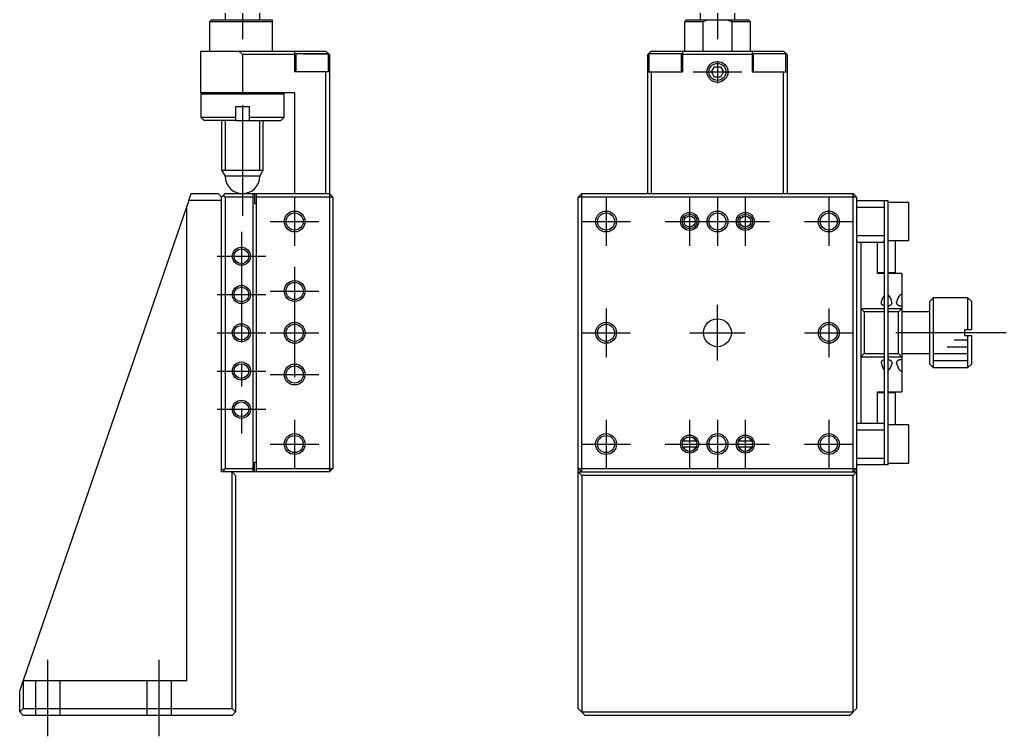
# Model space of a CAD drawing. Extents: x 0 to 309, y -8 to 267.
# Drawn here: x 0 to 141.8, y 68.7 to 171.8 of the extents above; entities that cross this region are included whole.
import ezdxf

# ---------------------------------------------------------------- set-up
doc = ezdxf.new("R2010")
doc.units = 0
doc.header["$LTSCALE"] = 0.5
doc.linetypes.add('CENTER', pattern=[50.8, 31.75, -6.35, 6.35, -6.35])
doc.linetypes.add('DASHED', pattern=[19.05, 12.7, -6.35])
for name, color, linetype in [('MSM_CENTER', 1, 'CENTER'), ('MSM_CONTINUOUS', 7, 'CONTINUOUS'), ('MSM_DASHED', 4, 'DASHED'), ('MSM_NARROW', 5, 'CONTINUOUS')]:
    doc.layers.add(name, color=color, linetype=linetype)

msp = doc.modelspace()

# ---------------------------------------------------------------- linework, layer by layer
at = {"layer": 'MSM_CENTER'}
for p, q in [((32, 210.250004), (32, 141.750004)), ((100.25, 210.250003), (100.25, 160.749996)), ((96.75, 164.249996), (103.75, 164.249996)), ((39.5, 146.249996), (39.5, 139.249996)), ((84.25, 146.249996), (84.25, 139.249996)), ((96.25, 146.249996), (96.25, 139.249996)), ((100.25, 146.249996), (100.25, 139.249996)), ((104.25, 146.249996), (104.25, 139.249996)), ((116.25, 146.249996), (116.25, 139.249996)), ((36, 142.749996), (43, 142.749996)), ((80.75, 142.749996), (87.75, 142.749996)), ((92.75, 142.749996), (107.75, 142.749996)), ((112.75, 142.749996), (119.75, 142.749996)), ((31.85, 141.249996), (31.85, 112.249996)), ((28.35, 137.749996), (35.35, 137.749996)), ((39.5, 136.249996), (39.5, 117.249996)), ((28.35, 132.249996), (35.35, 132.249996)), ((36, 132.749996), (43, 132.749996)), ((100.25, 122.749996), (100.25, 130.749996)), ((84.25, 130.249996), (84.25, 123.249996)), ((116.25, 130.249996), (116.25, 123.249996)), ((28.35, 126.749996), (35.35, 126.749996)), ((36, 126.749996), (43, 126.749996)), ((80.75, 126.749996), (87.75, 126.749996)), ((96.25, 126.749996), (104.25, 126.749996)), ((112.75, 126.749996), (119.75, 126.749996)), ((141.75, 126.749996), (124.75, 126.749996)), ((28.35, 121.249996), (35.35, 121.249996)), ((36, 120.749996), (43, 120.749996)), ((28.35, 115.749996), (35.35, 115.749996)), ((39.5, 114.249996), (39.5, 107.249996)), ((84.25, 114.249996), (84.25, 107.249996)), ((96.25, 114.249996), (96.25, 107.249996)), ((100.25, 114.249996), (100.25, 107.249996)), ((104.25, 114.249996), (104.25, 107.249996)), ((116.25, 114.249996), (116.25, 107.249996)), ((36, 110.749996), (43, 110.749996)), ((80.75, 110.749996), (87.75, 110.749996)), ((92.75, 110.749996), (107.75, 110.749996)), ((112.75, 110.749996), (119.75, 110.749996)), ((4, 79.749996), (4, 68.749996)), ((20, 79.749996), (20, 68.749996))]:
    msp.add_line(p, q, dxfattribs=at)
at = {"layer": 'MSM_CONTINUOUS'}
for p, q in [((27.55, 171.749996), (27.25, 171.449996)), ((27.55, 171.749996), (36.25, 171.749996)), ((36.25, 171.749996), (36.25, 167.249996)), ((95.8, 171.749996), (95.5, 171.449996)), ((95.8, 171.749996), (104.7, 171.749996)), ((98.930909, 171.749996), (98.12868, 171.449996)), ((102.37132, 171.449996), (101.569091, 171.749996)), ((105, 171.449996), (104.7, 171.749996)), ((36.25, 171.449996), (27.25, 171.449996)), ((27.25, 171.449996), (27.25, 167.249996)), ((98.12868, 171.449996), (95.5, 171.449996)), ((95.5, 171.449996), (95.5, 167.249996)), ((98.12868, 171.449996), (98.12868, 167.249996)), ((105, 171.449996), (102.37132, 171.449996)), ((102.37132, 167.249996), (102.37132, 171.449996)), ((105, 167.249996), (105, 171.449996)), ((26, 161.249996), (26, 167.249996)), ((26, 167.249996), (44, 167.249996)), ((32, 166.749996), (31.5, 167.249996)), ((32, 166.749996), (32, 161.249996)), ((39.5, 166.749996), (32, 166.749996)), ((39.5, 167.249996), (39.5, 164.249996)), ((42, 166.849997), (39.65, 166.849996)), ((44.35, 166.849997), (39.65, 166.849996)), ((39.65, 166.849996), (39.65, 164.249996)), ((40.729829, 166.849996), (41.364915, 166.849997)), ((42.635085, 166.849996), (40.729829, 166.849996)), ((41.364915, 166.849997), (44.35, 166.849997)), ((43.270171, 166.849997), (42.635085, 166.849996)), ((44.5, 166.749996), (44, 167.249996)), ((44.35, 164.249997), (44.35, 166.849997)), ((44.5, 166.749996), (44.5, 106.749996)), ((90.75, 167.249996), (90.25, 166.749996)), ((90.25, 146.749996), (90.25, 166.749996)), ((95.1, 166.849997), (90.4, 166.849996)), ((90.4, 166.849996), (90.4, 164.249996)), ((90.75, 167.249996), (109.75, 167.249996)), ((95.1, 164.249997), (95.1, 166.849997)), ((95.25, 167.249996), (95.25, 164.249996)), ((105.25, 166.749996), (95.25, 166.749996)), ((105.25, 167.249996), (105.25, 164.249996)), ((110.1, 166.849997), (105.4, 166.849996)), ((105.4, 166.849996), (105.4, 164.249996)), ((110.25, 166.749996), (109.75, 167.249996)), ((110.1, 164.249997), (110.1, 166.849997)), ((110.25, 166.749996), (110.25, 146.749996)), ((99.383975, 164.249996), (99.816987, 164.999996)), ((99.816987, 164.999996), (100.683013, 164.999996)), ((100.683013, 164.999996), (101.116025, 164.249996)), ((44.5, 164.249996), (39.5, 164.249996)), ((44, 146.749996), (44, 164.249996)), ((90.25, 164.249996), (95.25, 164.249996)), ((90.75, 164.249996), (90.75, 146.749996)), ((99.816987, 163.499996), (99.383975, 164.249996)), ((100.683013, 163.499996), (99.816987, 163.499996)), ((101.116025, 164.249996), (100.683013, 163.499996)), ((105.25, 164.249996), (110.25, 164.249996)), ((109.75, 146.749996), (109.75, 164.249996)), ((26.2, 161.249997), (26, 161.049997)), ((39.5, 161.249996), (26, 161.249996)), ((38, 161.049996), (26, 161.049997)), ((26, 161.049997), (26, 157.749997)), ((38, 161.049996), (37.8, 161.249996)), ((38, 157.749996), (38, 161.049996)), ((39.5, 161.249996), (39.5, 146.749996)), ((33, 159.249996), (31, 159.249997)), ((31, 159.249996), (31, 157.249996)), ((33, 157.249996), (33, 159.249996)), ((26, 157.749997), (31, 157.749997)), ((26, 157.749997), (26.5, 157.249997)), ((33, 157.749996), (38, 157.749996)), ((37.5, 157.249996), (38, 157.749996)), ((31, 157.249997), (26.5, 157.249997)), ((29, 157.249997), (29, 150.116022)), ((30.999746, 157.249996), (37.5, 157.249996)), ((35, 150.116022), (35, 157.249996)), ((29, 150.116022), (35, 150.116022)), ((29, 150.116022), (29.5, 149.249996)), ((34.5, 149.249996), (29.5, 149.249996)), ((34.5, 149.249996), (35, 150.116022)), ((24.275097, 145.749997), (24.619424, 146.749996)), ((24.619424, 146.749996), (28.5, 146.749996)), ((29, 146.249996), (28.5, 146.749996)), ((29, 146.249996), (29.5, 146.749996)), ((29, 106.749996), (29, 146.249996)), ((29.5, 146.249996), (29.25, 146.499996)), ((29.5, 146.749996), (44.5, 146.749996)), ((33.5, 146.249996), (29.5, 146.249996)), ((29.5, 146.249996), (29.5, 107.249996)), ((33.5, 146.749996), (33.5, 106.749996)), ((33.75, 146.749996), (33.75, 145.349996)), ((34, 106.749996), (34, 146.749996)), ((45, 146.249996), (34, 146.249996)), ((45, 146.249996), (44.5, 146.749996)), ((45, 146.249996), (45, 107.249996)), ((80.75, 146.749996), (80.25, 146.249996)), ((120.25, 146.249996), (80.25, 146.249996)), ((80.25, 72.749996), (80.25, 146.249996)), ((80.75, 146.749996), (119.75, 146.749996)), ((80.75, 106.749996), (80.75, 146.749996)), ((120.25, 146.249996), (119.75, 146.749996)), ((119.75, 106.749996), (119.75, 146.749996)), ((120.25, 146.249996), (120.25, 144.749997)), ((24, 144.951038), (0.516491, 76.749996)), ((24.275097, 145.749997), (24, 144.951058)), ((24, 76.749996), (24, 144.951058)), ((29, 145.749996), (24.275097, 145.749997)), ((33.75, 145.349996), (34, 145.349996)), ((120.45, 145.749996), (120.25, 145.549996)), ((124.25, 144.749996), (120.25, 144.749996)), ((120.25, 144.749996), (120.25, 106.749997)), ((120.45, 145.749996), (124.05, 145.749996)), ((124.25, 145.549996), (124.05, 145.749996)), ((124.25, 145.749996), (124.75, 145.749996)), ((124.25, 145.549997), (124.25, 145.749996)), ((124.25, 107.749997), (124.25, 145.549996)), ((124.75, 145.749996), (124.75, 107.749997)), ((127.75, 145.499996), (124.75, 145.499996)), ((127.75, 139.999997), (127.75, 145.499996)), ((120.25, 140.749996), (124.25, 140.749996)), ((120.25, 139.949997), (120.45, 139.749996)), ((124.05, 139.749996), (120.45, 139.749996)), ((120.85, 139.749996), (120.85, 113.749997)), ((123.25, 135.249996), (123.25, 139.749996)), ((124.05, 139.749996), (124.25, 139.949997)), ((124.75, 139.999997), (127.75, 139.999997)), ((125.85, 135.399996), (125.85, 139.999997)), ((123.25, 135.399997), (124.25, 135.399997)), ((124.25, 135.249996), (123.25, 135.249996)), ((124.75, 135.399997), (125.85, 135.399997)), ((126.75, 135.249996), (124.75, 135.249996)), ((126.75, 135.249996), (126.75, 118.249996)), ((124.750031, 132.234312), (124.829544, 132.162681)), ((126.45113, 132.141965), (126.546292, 132.231624)), ((126.546292, 132.231624), (126.643304, 132.290331)), ((126.643304, 132.290331), (126.75, 132.313247)), ((123.8, 131.107691), (123.808584, 131.224659)), ((123.800102, 131.097801), (123.8, 131.107691)), ((123.801903, 131.057012), (123.800102, 131.097801)), ((123.806246, 131.017189), (123.801903, 131.057012)), ((123.813265, 130.978464), (123.806246, 131.017189)), ((123.823098, 130.940966), (123.813265, 130.978464)), ((123.832625, 130.913141), (123.823098, 130.940966)), ((123.843981, 130.886026), (123.832625, 130.913141)), ((123.857198, 130.859698), (123.843981, 130.886026)), ((123.872312, 130.834236), (123.857198, 130.859698)), ((123.889354, 130.809718), (123.872312, 130.834236)), ((123.90836, 130.786223), (123.889354, 130.809718)), ((123.927644, 130.765537), (123.90836, 130.786223)), ((123.948718, 130.7457), (123.927644, 130.765537)), ((123.971536, 130.726772), (123.948718, 130.7457)), ((123.996056, 130.708809), (123.971536, 130.726772)), ((124.022231, 130.691868), (123.996056, 130.708809)), ((124.05002, 130.676006), (124.022231, 130.691868)), ((124.075256, 130.663225), (124.05002, 130.676006)), ((124.101755, 130.651209), (124.075256, 130.663225)), ((124.129426, 130.639982), (124.101755, 130.651209)), ((124.158178, 130.629565), (124.129426, 130.639982)), ((124.187919, 130.619979), (124.158178, 130.629565)), ((124.218556, 130.611247), (124.187919, 130.619979)), ((124.25, 130.603391), (124.218556, 130.611247)), ((124.774953, 130.588592), (124.75, 130.58477)), ((124.799576, 130.592881), (124.774953, 130.588592)), ((124.823817, 130.597632), (124.799576, 130.592881)), ((124.854128, 130.604375), (124.823817, 130.597632)), ((124.883789, 130.611904), (124.854128, 130.604375)), ((124.91272, 130.620203), (124.883789, 130.611904)), ((124.94084, 130.629254), (124.91272, 130.620203)), ((124.968068, 130.63904), (124.94084, 130.629254)), ((124.994323, 130.649543), (124.968068, 130.63904)), ((125.019524, 130.660746), (124.994323, 130.649543)), ((125.04359, 130.672632), (125.019524, 130.660746)), ((125.069631, 130.687022), (125.04359, 130.672632)), ((125.094311, 130.702347), (125.069631, 130.687022)), ((125.117596, 130.718561), (125.094311, 130.702347)), ((125.139451, 130.735619), (125.117596, 130.718561)), ((125.15984, 130.753477), (125.139451, 130.735619)), ((125.17873, 130.772089), (125.15984, 130.753477)), ((125.196085, 130.79141), (125.17873, 130.772089)), ((125.21506, 130.815714), (125.196085, 130.79141)), ((125.231984, 130.841093), (125.21506, 130.815714)), ((125.246899, 130.867463), (125.231984, 130.841093)), ((125.259849, 130.894742), (125.246899, 130.867463)), ((125.270878, 130.922846), (125.259849, 130.894742)), ((125.280028, 130.951692), (125.270878, 130.922846)), ((125.287343, 130.981199), (125.280028, 130.951692)), ((125.294994, 131.026126), (125.287343, 130.981199)), ((125.299101, 131.072521), (125.294994, 131.026126)), ((125.3, 131.107724), (125.299101, 131.072521)), ((126, 131.107651), (126.013205, 131.254765)), ((126.000053, 131.098869), (126, 131.107651)), ((126.001477, 131.062678), (126.000053, 131.098869)), ((126.004917, 131.027121), (126.001477, 131.062678)), ((126.010464, 130.992306), (126.004917, 131.027121)), ((126.01821, 130.958342), (126.010464, 130.992306)), ((126.028246, 130.925336), (126.01821, 130.958342)), ((126.040663, 130.893397), (126.028246, 130.925336)), ((126.055552, 130.862635), (126.040663, 130.893397)), ((126.069536, 130.838566), (126.055552, 130.862635)), ((126.085301, 130.815255), (126.069536, 130.838566)), ((126.102847, 130.79277), (126.085301, 130.815255)), ((126.122173, 130.771177), (126.102847, 130.79277)), ((126.143279, 130.750544), (126.122173, 130.771177)), ((126.166165, 130.730939), (126.143279, 130.750544)), ((126.188853, 130.713812), (126.166165, 130.730939)), ((126.213139, 130.697532), (126.188853, 130.713812)), ((126.23895, 130.682141), (126.213139, 130.697532)), ((126.266213, 130.667679), (126.23895, 130.682141)), ((126.294855, 130.654188), (126.266213, 130.667679)), ((126.324803, 130.64171), (126.294855, 130.654188)), ((126.350911, 130.632034), (126.324803, 130.64171)), ((126.377976, 130.623037), (126.350911, 130.632034)), ((126.405911, 130.614732), (126.377976, 130.623037)), ((126.434627, 130.60713), (126.405911, 130.614732)), ((126.464037, 130.600243), (126.434627, 130.60713)), ((126.494054, 130.594085), (126.464037, 130.600243)), ((126.524591, 130.588667), (126.494054, 130.594085)), ((126.555699, 130.583974), (126.524591, 130.588667)), ((126.587362, 130.579995), (126.555699, 130.583974)), ((126.619465, 130.576733), (126.587362, 130.579995)), ((126.651894, 130.57419), (126.619465, 130.576733)), ((126.684536, 130.57237), (126.651894, 130.57419)), ((126.717276, 130.571276), (126.684536, 130.57237)), ((126.75, 130.570911), (126.717276, 130.571276)), ((131.25, 131.749996), (130.75, 131.249996)), ((130.75, 122.249996), (130.75, 131.249996)), ((131.25, 131.749996), (131.25, 121.749996)), ((136.25, 131.749996), (131.25, 131.749996)), ((136.25, 127.149996), (136.25, 131.749996)), ((136.75, 131.249996), (136.25, 131.749996)), ((136.75, 131.249996), (136.75, 127.149996)), ((120.85, 130.249996), (121.35, 129.749996)), ((120.85, 130.249996), (124.25, 130.249996)), ((124.25, 129.749996), (121.35, 129.749996)), ((121.35, 129.749996), (121.35, 123.749996)), ((124.75, 130.249996), (126.75, 130.249996)), ((126.25, 129.749996), (124.75, 129.749996)), ((126.25, 129.749996), (126.75, 130.249996)), ((126.25, 123.749996), (126.25, 129.749996)), ((130.75, 129.749996), (126.75, 129.749996)), ((136.75, 127.149996), (135.75, 127.149996)), ((135.75, 127.149996), (135.75, 126.349996)), ((135.75, 126.349996), (136.75, 126.349996)), ((136.25, 121.749996), (136.25, 126.349996)), ((136.75, 126.349996), (136.75, 122.249996)), ((121.35, 123.749996), (120.85, 123.249996)), ((121.35, 123.749996), (124.25, 123.749996)), ((124.75, 123.749996), (126.25, 123.749996)), ((126.75, 123.249996), (126.25, 123.749996)), ((126.75, 123.749996), (130.75, 123.749996)), ((124.25, 123.249996), (120.85, 123.249996)), ((123.8, 122.392404), (123.800003, 122.394456)), ((123.800003, 122.394456), (123.801032, 122.430056)), ((123.801032, 122.430056), (123.803976, 122.465056)), ((123.803976, 122.465056), (123.808921, 122.499356)), ((123.808921, 122.499356), (123.815954, 122.532854)), ((123.815954, 122.532854), (123.825163, 122.565451)), ((123.825163, 122.565451), (123.836634, 122.597046)), ((123.836634, 122.597046), (123.850454, 122.627537)), ((123.850454, 122.627537), (123.863389, 122.651278)), ((123.863389, 122.651278), (123.87801, 122.674328)), ((123.87801, 122.674328), (123.894317, 122.696624)), ((123.894317, 122.696624), (123.912309, 122.718105)), ((123.912309, 122.718105), (123.931986, 122.738708)), ((123.931986, 122.738708), (123.953346, 122.758372)), ((123.953346, 122.758372), (123.976389, 122.777034)), ((123.976389, 122.777034), (123.998149, 122.792643)), ((123.998149, 122.792643), (124.021336, 122.807515)), ((124.021336, 122.807515), (124.045877, 122.821621)), ((124.045877, 122.821621), (124.071701, 122.83493)), ((124.071701, 122.83493), (124.098735, 122.847411)), ((124.098735, 122.847411), (124.126907, 122.859034)), ((124.126907, 122.859034), (124.156144, 122.869768)), ((124.156144, 122.869768), (124.186374, 122.879584)), ((124.186374, 122.879584), (124.21772, 122.888536)), ((124.21772, 122.888536), (124.25, 122.896602)), ((126.75, 123.249996), (124.75, 123.249996)), ((124.75, 122.915223), (124.782393, 122.910151)), ((124.782393, 122.910151), (124.814279, 122.904268)), ((124.814279, 122.904268), (124.845556, 122.897587)), ((124.845556, 122.897587), (124.876119, 122.890119)), ((124.876119, 122.890119), (124.905863, 122.881879)), ((124.905863, 122.881879), (124.934684, 122.872878)), ((124.934684, 122.872878), (124.962478, 122.86313)), ((124.962478, 122.86313), (124.989197, 122.852634)), ((124.989197, 122.852634), (125.014948, 122.841356)), ((125.014948, 122.841356), (125.039679, 122.829321)), ((125.039679, 122.829321), (125.063337, 122.816557)), ((125.063337, 122.816557), (125.085871, 122.803091)), ((125.085871, 122.803091), (125.107229, 122.788949)), ((125.107229, 122.788949), (125.12736, 122.774159)), ((125.12736, 122.774159), (125.150589, 122.75495)), ((125.150589, 122.75495), (125.172064, 122.734716)), ((125.172064, 122.734716), (125.191779, 122.713524)), ((125.191779, 122.713524), (125.209731, 122.691439)), ((125.209731, 122.691439), (125.225916, 122.668527)), ((125.225916, 122.668527), (125.24033, 122.644853)), ((125.24033, 122.644853), (125.255689, 122.614732)), ((125.255689, 122.614732), (125.26861, 122.58344)), ((125.26861, 122.58344), (125.279182, 122.551086)), ((125.279182, 122.551086), (125.287489, 122.517774)), ((125.287489, 122.517774), (125.29362, 122.483612)), ((125.3, 122.392279), (125.289225, 122.260238)), ((125.29362, 122.483612), (125.29766, 122.448705)), ((125.29766, 122.448705), (125.299696, 122.413159)), ((125.299696, 122.413159), (125.3, 122.392279)), ((126, 122.392395), (126.001044, 122.430228)), ((126.001044, 122.430228), (126.004591, 122.470284)), ((126.004591, 122.470284), (126.010781, 122.509391)), ((126.010781, 122.509391), (126.019745, 122.547397)), ((126.019745, 122.547397), (126.031617, 122.584153)), ((126.031617, 122.584153), (126.046527, 122.619508)), ((126.046527, 122.619508), (126.059083, 122.643761)), ((126.059083, 122.643761), (126.07335, 122.667319)), ((126.07335, 122.667319), (126.089332, 122.690118)), ((126.089332, 122.690118), (126.107029, 122.712095)), ((126.107029, 122.712095), (126.126446, 122.733185)), ((126.126446, 122.733185), (126.147584, 122.753324)), ((126.147584, 122.753324), (126.170445, 122.772448)), ((126.170445, 122.772448), (126.192087, 122.788455)), ((126.192087, 122.788455), (126.215195, 122.803715)), ((126.215195, 122.803715), (126.239694, 122.818196)), ((126.239694, 122.818196), (126.265514, 122.831865)), ((126.265514, 122.831865), (126.292582, 122.844691)), ((126.292582, 122.844691), (126.320825, 122.856642)), ((126.320825, 122.856642), (126.350171, 122.867686)), ((126.350171, 122.867686), (126.380548, 122.877789)), ((126.380548, 122.877789), (126.407451, 122.88572)), ((126.407451, 122.88572), (126.435172, 122.893006)), ((126.435172, 122.893006), (126.463621, 122.899638)), ((126.463621, 122.899638), (126.492707, 122.905611)), ((126.492707, 122.905611), (126.522342, 122.910916)), ((126.522342, 122.910916), (126.552436, 122.915545)), ((126.552436, 122.915545), (126.582899, 122.919491)), ((126.582899, 122.919491), (126.613642, 122.922747)), ((126.613642, 122.922747), (126.647397, 122.925516)), ((126.647397, 122.925516), (126.681464, 122.927496)), ((126.681464, 122.927496), (126.715709, 122.928685)), ((126.715709, 122.928685), (126.75, 122.929082)), ((130.75, 122.249996), (131.25, 121.749996)), ((136.25, 121.749996), (136.75, 122.249996)), ((126.547867, 121.267305), (126.45619, 121.352174)), ((126.636628, 121.212568), (126.547867, 121.267305)), ((126.75, 121.186746), (126.636628, 121.212568)), ((131.25, 121.749996), (136.25, 121.749996)), ((123.25, 118.249996), (124.25, 118.249996)), ((123.25, 113.749997), (123.25, 118.249996)), ((124.25, 118.099996), (123.25, 118.099996)), ((124.75, 118.249996), (126.75, 118.249996)), ((125.85, 118.099996), (124.75, 118.099996)), ((125.85, 113.499996), (125.85, 118.099997)), ((120.45, 113.749996), (120.25, 113.549996)), ((120.45, 113.749996), (124.05, 113.749996)), ((124.25, 113.549996), (124.05, 113.749996)), ((127.75, 113.499996), (124.75, 113.499996)), ((127.75, 107.999997), (127.75, 113.499996)), ((124.25, 112.749996), (120.25, 112.749996)), ((97.227851, 111.149996), (95.272149, 111.149996)), ((105.227851, 111.149996), (103.272149, 111.149996)), ((95.272149, 110.349996), (97.227851, 110.349996)), ((103.272149, 110.349996), (105.227851, 110.349996)), ((33.75, 106.749996), (33.75, 108.149996)), ((33.75, 108.149996), (34, 108.149996)), ((120.25, 108.749996), (124.25, 108.749996)), ((120.25, 107.949996), (120.45, 107.749996)), ((124.05, 107.749996), (120.45, 107.749996)), ((124.05, 107.749996), (124.25, 107.949996)), ((124.75, 107.749997), (124.25, 107.749997)), ((124.75, 107.999997), (127.75, 107.999997)), ((29, 107.249996), (29.5, 106.749996)), ((44.5, 106.749996), (29, 106.749996)), ((29.25, 106.999996), (29.5, 107.249996)), ((29.5, 107.249996), (33.5, 107.249996)), ((30.5, 72.749996), (30.5, 106.749996)), ((30.5, 106.749996), (31, 106.249996)), ((34, 107.249996), (45, 107.249996)), ((44.5, 106.749996), (45, 107.249996)), ((80.25, 107.249996), (120.25, 107.249996)), ((80.25, 107.249996), (80.75, 106.749996)), ((80.25, 106.749996), (80.75, 106.249996)), ((80.25, 106.749996), (120.25, 106.749996)), ((119.75, 106.749996), (120.25, 107.249996)), ((119.75, 106.249996), (120.25, 106.749996)), ((120.25, 106.749996), (120.25, 72.749996)), ((31, 106.249996), (31, 72.249996)), ((119.75, 106.249996), (80.75, 106.249996)), ((80.75, 106.249996), (80.75, 72.249996)), ((119.75, 72.249996), (119.75, 106.249996)), ((0, 75.249996), (0.5, 76.702102)), ((0.516491, 76.749996), (0.5, 76.702102)), ((0.5, 76.702102), (0.5, 72.749996)), ((0.516491, 76.749996), (24, 76.749996)), ((0, 72.249996), (0, 75.249996)), ((0.5, 72.749996), (0, 72.249996)), ((0.5, 72.749996), (30.5, 72.749996)), ((31, 72.249996), (30.5, 72.749996)), ((81.25, 71.749996), (80.25, 72.749996)), ((120.25, 72.749996), (119.25, 71.749996)), ((0, 72.249996), (0.5, 71.749996)), ((30.5, 71.749996), (0.5, 71.749996)), ((30.5, 71.749996), (31, 72.249996)), ((80.75, 72.249996), (119.75, 72.249996)), ((119.25, 71.749996), (81.25, 71.749996))]:
    msp.add_line(p, q, dxfattribs=at)
for centre, radius in [((100.25, 164.249996), 1.5), ((39.5, 142.749996), 1.2295), ((84.25, 142.749996), 1.2295), ((96.25, 142.749996), 1.0565), ((96.25, 142.749996), 0.8), ((100.25, 142.749996), 1.2295), ((104.25, 142.749996), 1.0565), ((104.25, 142.749996), 0.8), ((116.25, 142.749996), 1.2295), ((31.85, 137.749996), 1.0565), ((31.85, 132.249996), 1.0565), ((39.5, 132.749996), 1.2295), ((31.85, 126.749996), 1.0565), ((39.5, 126.749996), 1.2295), ((84.25, 126.749996), 1.2295), ((100.25, 126.749996), 2), ((116.25, 126.749996), 1.2295), ((31.85, 121.249996), 1.0565), ((39.5, 120.749996), 1.2295), ((31.85, 115.749996), 1.0565), ((39.5, 110.749996), 1.2295), ((84.25, 110.749996), 1.2295), ((96.25, 110.749996), 1.0565), ((100.25, 110.749996), 1.2295), ((104.25, 110.749996), 1.0565), ((116.25, 110.749996), 1.2295)]:
    msp.add_circle(centre, radius, dxfattribs=at)
for centre, radius, start, end in [((32, 149.249996), 2.5, 180, 359.9999824), ((125.763188, 130.847211), 1.990715, 139.47983532, 169.07029629), ((123.45587, 130.917716), 1.853893, 5.88266192, 42.18611397), ((127.950148, 130.850364), 1.978709, 139.25077852, 168.20700869), ((125.629747, 122.574815), 1.838817, 185.693117, 221.386932), ((123.443711, 122.617317), 1.879742, 314.02564064, 349.04943393), ((127.850082, 122.583608), 1.859937, 185.90079989, 221.4590073), ((96.25, 110.749996), 1, 23.578178, 156.421822), ((104.25, 110.749996), 1, 23.578178, 156.421822), ((96.25, 110.749996), 1, 203.578178, 336.421822), ((104.25, 110.749996), 1, 203.578178, 336.421822)]:
    msp.add_arc(centre, radius, start, end, dxfattribs=at)
at = {"layer": 'MSM_DASHED'}
for p, q in [((2.25, 76.749996), (2.25, 71.749996)), ((5.75, 76.749996), (5.75, 71.749996)), ((18.25, 76.749996), (18.25, 71.749996)), ((21.75, 76.749996), (21.75, 71.749996))]:
    msp.add_line(p, q, dxfattribs=at)
at = {"layer": 'MSM_NARROW'}
for p, q in [((29.5415, 181.249996), (29.5415, 171.749996)), ((34.4585, 181.249996), (34.4585, 171.749996)), ((97.7915, 181.249996), (97.7915, 171.749996)), ((102.7085, 181.249996), (102.7085, 171.749996)), ((29.5415, 157.249996), (29.5415, 150.116022)), ((34.4585, 157.249996), (34.4585, 150.116022)), ((133.25, 124.749996), (136.25, 124.749996)), ((134.25, 125.749996), (136.25, 125.749996)), ((131.25, 123.749996), (136.25, 123.749996)), ((131.25, 122.749996), (136.25, 122.749996))]:
    msp.add_line(p, q, dxfattribs=at)
for centre, radius in [((100.25, 164.249996), 1.2295), ((39.5, 142.749996), 1.5), ((84.25, 142.749996), 1.5), ((96.25, 142.749996), 1.3), ((100.25, 142.749996), 1.5), ((104.25, 142.749996), 1.3), ((116.25, 142.749996), 1.5), ((31.85, 137.749996), 1.3), ((31.85, 132.249996), 1.3), ((39.5, 132.749996), 1.5), ((31.85, 126.749996), 1.3), ((39.5, 126.749996), 1.5), ((84.25, 126.749996), 1.5), ((116.25, 126.749996), 1.5), ((31.85, 121.249996), 1.3), ((39.5, 120.749996), 1.5), ((31.85, 115.749996), 1.3), ((39.5, 110.749996), 1.5), ((84.25, 110.749996), 1.5), ((96.25, 110.749996), 1.3), ((100.25, 110.749996), 1.5), ((104.25, 110.749996), 1.3), ((116.25, 110.749996), 1.5)]:
    msp.add_circle(centre, radius, dxfattribs=at)

doc.saveas('drawing.dxf')
